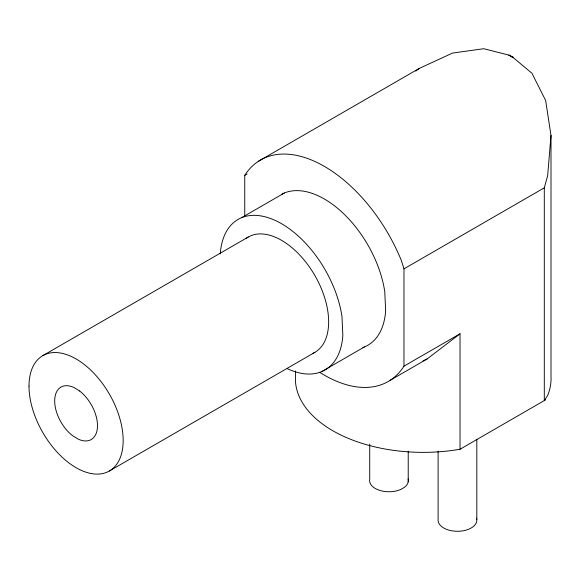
<?xml version="1.0" encoding="UTF-8"?>
<svg xmlns="http://www.w3.org/2000/svg" width="580" height="580" viewBox="0 0 580 580"><rect width="100%" height="100%" fill="white"/><g stroke="black" fill="none" stroke-linecap="round" stroke-linejoin="round"><path stroke-width="0.87" d="M551 135.43L547.65 175.711L544.301 187.826L544.301 400.584L547.65 395.488A127.839 73.805 0 0 0 551 376.318L551 135.43L545.642 100.485L531.947 73.261L513.3 57.659L508.856 55.093L483.756 48.713L452.552 53.063L419.347 68.367L258.535 161.211M415.766 71.108L419.347 68.367M390.188 380.299L427.09 358.991L460.034 333.79L460.034 449.239A127.839 73.805 0 0 1 295.438 380.792L295.438 370.917M244.745 215.905L244.745 175.356L247.087 174M241.526 217.718L284.338 193.002M42.79 355.649L248.262 237.024M319.732 372.324A127.839 73.812 60 0 0 403.977 366.147L403.977 268.837L544.301 187.826M109.381 470.989L314.853 352.364M321.581 371.671L364.385 346.956M403.977 366.147L460.034 333.79M460.034 449.239L545.642 399.809M423.045 360.861L427.09 358.991M513.3 57.659L508.856 55.093L513.3 57.34M403.977 268.837L401.244 260.231A127.839 73.812 60 0 0 244.745 175.356M476.818 439.307L476.818 519.6M438.11 451.167L438.11 520.63A19.372 11.187 0 0 0 459.621 531.229A19.372 11.187 0 0 0 476.535 518.15M408.226 451.16L408.226 481.835M369.728 444.135L369.728 479.319A19.372 11.187 0 0 0 379.596 490.361A19.372 11.187 0 0 0 401.041 489.324L404.557 487.222A19.372 11.187 0 0 0 408.132 478.913M362.848 347.543A86.927 50.192 60 0 0 385.649 310.779L384.779 291.769A86.927 50.192 60 0 0 343.237 213.324A86.927 50.192 60 0 0 281.96 194.112M287.332 368.692A86.927 50.192 60 0 0 342.845 335.494L341.968 316.484A86.927 50.192 60 0 0 278.204 221.886A86.927 50.192 60 0 0 220.262 253.895M246.159 238.402A66.591 38.447 60 0 1 314.853 275.471A66.591 38.447 60 0 1 312.613 353.495M79.656 391.014L74.073 387.549A30.269 17.473 60 0 0 54.701 400.07A30.269 17.473 60 0 0 72.514 435.631L78.104 439.089A30.269 17.473 60 0 0 97.476 426.575A30.269 17.473 60 0 0 79.656 391.014M29 386.135A66.591 38.447 60 0 0 99.629 473.998A66.591 38.447 60 0 0 99.629 379.827A66.591 38.447 60 0 0 29 386.135"/></g></svg>
